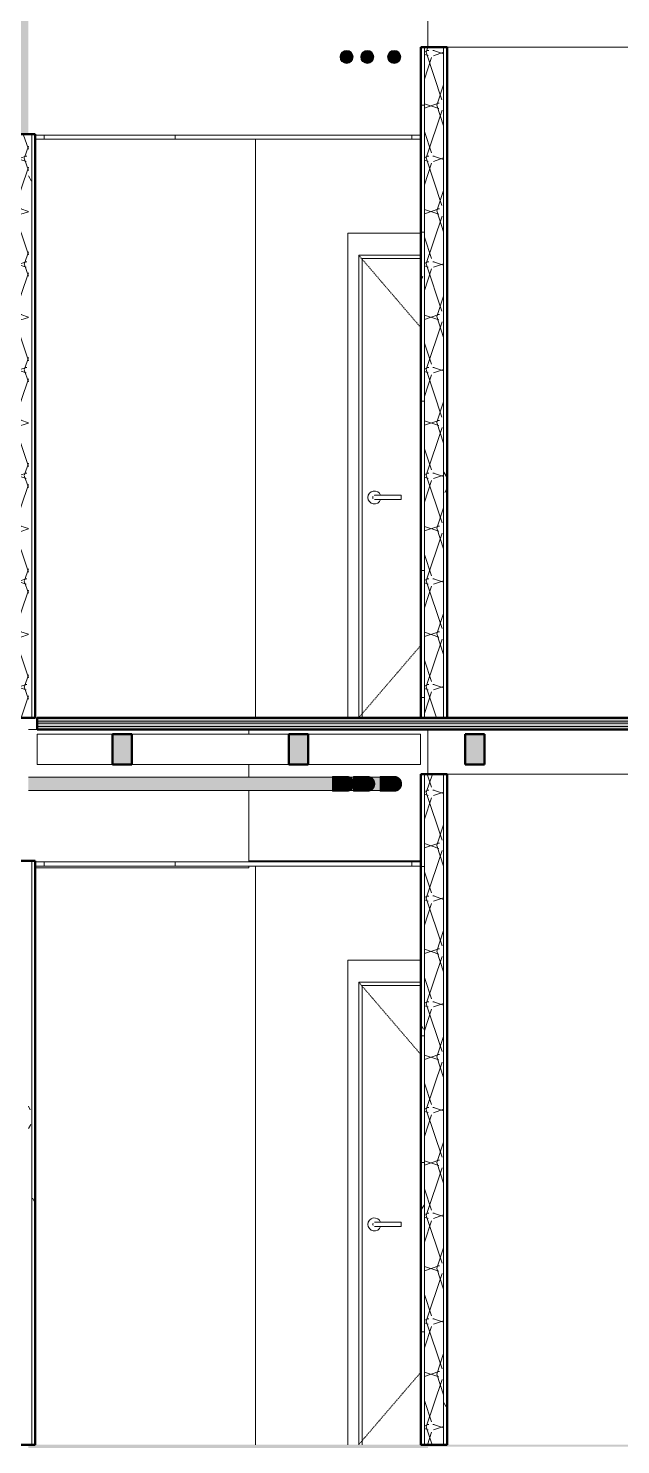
# Model space of a CAD drawing. Header units: inches. Extents: x 9661 to 16493, y -360 to 681.
# Drawn here: x 11646.7 to 11754.2, y 136 to 393.2 of the extents above; entities that cross this region are included whole.
import ezdxf

# ---------------------------------------------------------------- set-up
doc = ezdxf.new("R2010")
doc.units = ezdxf.units.IN
doc.header["$MEASUREMENT"] = 0
doc.linetypes.add('Dash 1_16_', pattern=[0.125, 0.0625, -0.0625])
doc.linetypes.add('Grid Line 1_2_', pattern=[0.875, 0.5, -0.125, 0.125, -0.125])
for name, color, linetype, lineweight in [('0-1', 7, 'Continuous', 5), ('0-2', 135, 'Continuous', 9), ('A-CLNG-1', 55, 'Continuous', 13), ('A-DOOR-1', 7, 'Dash 1_16_', 9), ('A-DOOR-2', 7, 'Continuous', 9), ('A-DOOR-FRAM-1', 7, 'Continuous', 9), ('A-FLOR-3', 55, 'Continuous', 13), ('A-FLOR-4', 8, 'Continuous', 5), ('A-FLOR-9', 192, 'Continuous', 50), ('A-FLOR-LEVL-1', 51, 'Grid Line 1_2_', 9), ('A-FLOR-MCUT', 51, 'Continuous', 13), ('A-FLOR-PATT-2', 8, 'Continuous', 9), ('A-ROOF-1', 55, 'Continuous', 13), ('A-ROOF-PATT-1', 132, 'Continuous', 9), ('A-WALL-1', 10, 'Continuous', 13), ('A-WALL-PATT-1', 7, 'Continuous', 9), ('A-WALL-PATT-2', 53, 'Continuous', 9), ('I-WALL-1', 55, 'Continuous', 13), ('I-WALL-2', 250, 'Continuous', 50), ('P-PIPE-1', 252, 'Continuous', 9), ('P-PIPE-2', 8, 'Continuous', 5), ('P-PIPE-3', 94, 'Continuous', 9), ('P-PIPE-4', 135, 'Continuous', 9), ('S-BEAM-1', 135, 'Continuous', 9), ('S-BEAM-2', 41, 'Continuous', 9), ('S-BEAM-3', 250, 'Continuous', 50)]:
    doc.layers.add(name, color=color, linetype=linetype, lineweight=lineweight)
pattern_1 = [(161.57, (10996.427, 72.48), (-3.8399538, -1.54e-05), [0, -27.322, 3.034, 0]), (18.43, (10995.467, 72.48), (-3.8399538, 1.54e-05), [0, -27.322, 3.034, 0]), (108.43, (10996.427, 72.48), (1.919622, -9.6005246), [9.106, -21.25]), (71.57, (10995.467, 72.48), (1.919622, 9.6005246), [9.106, -21.25])]
pattern_2 = [(0, (10995.947, 72), (30.72, 7.68), [1.267, -21.773, 1.267, -21.773, -122.88]), (0, (10995.947, 72), (30.72, 7.68), [-46.08, 1.267, -44.813, 1.267, -21.773, -53.76]), (0, (10995.947, 72), (30.72, 7.68), [-115.2, 1.267, -14.093, 1.267, -37.133]), (120, (11007.467, 75.84), (-22.011075, 22.7643), [1.267, -21.773, 1.267, -21.773, -122.88]), (120, (11007.467, 75.84), (-22.011075, 22.7643), [-46.08, 1.267, -44.813, 1.267, -21.773, -53.76]), (120, (11007.467, 75.84), (-22.011075, 22.7643), [-115.2, 1.267, -14.093, 1.267, -37.133]), (240, (11011.307, 91.2), (-8.708925, -30.4443), [1.267, -21.773, 1.267, -21.773, -122.88]), (240, (11011.307, 91.2), (-8.708925, -30.4443), [-46.08, 1.267, -44.813, 1.267, -21.773, -53.76]), (240, (11011.307, 91.2), (-8.708925, -30.4443), [-115.2, 1.267, -14.093, 1.267, -37.133])]
pattern_3 = [(0, (10995.947, 72), (0, 4.798), []), (315, (10995.947, 72), (4.798427, 0), [6.786, -6.786]), (45, (10995.947, 72), (4.798427, 0), [6.786, -6.786])]

# ---------------------------------------------------------------- blocks, each defined once
blk = doc.blocks.new('Dimension Lumber - LVL - 3_5X5_5-2130250-BUILDING SECTION - EAST_WEST - LOOKING NORTH')
at = {"layer": 'S-BEAM-2'}
blk.add_hatch(color=256, dxfattribs=at).paths.add_polyline_path([(10404.74, 259.5), (10404.74, 265), (10401.24, 265), (10401.24, 259.5)], flags=0)
at = {"layer": 'S-BEAM-3'}
for p, q in [((10404.74, 265), (10401.24, 265)), ((10401.24, 265), (10401.24, 259.5)), ((10404.74, 259.5), (10404.74, 265)), ((10401.24, 259.5), (10404.74, 259.5))]:
    blk.add_line(p, q, dxfattribs=at)
blk = doc.blocks.new('Dimension Lumber - LVL - 3_5X5_5-2130251-BUILDING SECTION - EAST_WEST - LOOKING NORTH')
at = {"layer": 'S-BEAM-2'}
blk.add_hatch(color=256, dxfattribs=at).paths.add_polyline_path([(10436.67, 259.5), (10436.74, 259.5), (10436.74, 265), (10433.24, 265), (10433.24, 259.5)], flags=0)
at = {"layer": 'S-BEAM-3'}
for p, q in [((10436.74, 265), (10433.24, 265)), ((10433.24, 265), (10433.24, 259.5)), ((10436.74, 259.5), (10436.74, 265)), ((10433.24, 259.5), (10436.74, 259.5))]:
    blk.add_line(p, q, dxfattribs=at)
blk = doc.blocks.new('Elbow - PVC - Sch 40 - Standard-V9-BUILDING SECTION - EAST_WEST - LOOKING NORTH')
at = {"layer": 'P-PIPE-1'}
for points in [[(11711.74, 256), (11711.74, 257.34), (11710.59, 257.34), (11710.59, 256), (11711.08, 256)], [(11711.77, 256), (11711.88, 256.49), (11711.97, 256.69), (11712.28, 257.04), (11712.5, 257.19), (11712.67, 257.3), (11712.69, 257.34), (11711.74, 257.3), (11711.77, 256.01)], [(11711.74, 254.66), (11711.74, 256), (11710.59, 256), (11710.59, 254.66)], [(11711.74, 254.66), (11712.53, 254.69), (11712.55, 254.71), (11712.69, 254.73), (11712.36, 254.9), (11712.07, 255.18), (11711.92, 255.41), (11711.82, 255.69), (11711.77, 255.99), (11711.74, 254.97), (11711.74, 254.7)]]:
    blk.add_hatch(color=256, dxfattribs=at).paths.add_polyline_path(points, flags=0)
h = blk.add_hatch(color=256, dxfattribs=at)
h.paths.add_polyline_path([(11713.12, 254.66), (11713.47, 254.7), (11713.89, 254.91), (11714.16, 255.16), (11714.31, 255.38), (11714.43, 255.78), (11714.46, 256.03), (11714.42, 256.35), (11714.27, 256.69), (11713.96, 257.04), (11713.71, 257.2), (11713.43, 257.3), (11713.01, 257.33), (11712.77, 257.3), (11712.35, 257.09), (11712.08, 256.84), (11711.92, 256.59), (11711.82, 256.31), (11711.78, 255.99), (11711.82, 255.65), (11711.97, 255.31), (11712.28, 254.96), (11712.53, 254.8), (11712.81, 254.7)], flags=0)
h.paths.add_polyline_path([(11713.12, 254.81), (11712.81, 254.85), (11712.42, 255.05), (11712.22, 255.24), (11712.09, 255.41), (11711.97, 255.69), (11711.93, 256), (11711.97, 256.31), (11712.09, 256.59), (11712.28, 256.84), (11712.64, 257.08), (11712.94, 257.16), (11713.29, 257.17), (11713.43, 257.15), (11713.82, 256.95), (11713.96, 256.84), (11714.15, 256.59), (11714.28, 256.18), (11714.31, 256), (11714.27, 255.69), (11714.07, 255.3), (11713.96, 255.16), (11713.71, 254.97), (11713.29, 254.83), (11713.16, 254.82)], flags=0)
at = {"layer": 'P-PIPE-4'}
for p, q in [((11711.74, 257.34), (11710.59, 257.34)), ((11710.59, 256), (11710.59, 257.34)), ((11710.59, 254.66), (11710.59, 256)), ((11710.59, 254.66), (11711.74, 254.66))]:
    blk.add_line(p, q, dxfattribs=at)
at = {"layer": 'P-PIPE-4', "flags": 128}
for points in [[(11711.74, 257.34), (11711.8, 257.34), (11711.85, 257.34), (11711.91, 257.34), (11711.96, 257.34), (11712.02, 257.34), (11712.07, 257.34), (11712.12, 257.34), (11712.18, 257.34), (11712.23, 257.34), (11712.28, 257.34), (11712.33, 257.34), (11712.38, 257.34), (11712.43, 257.34), (11712.48, 257.34), (11712.52, 257.34), (11712.57, 257.34), (11712.61, 257.34), (11712.65, 257.34), (11712.69, 257.34), (11712.73, 257.34), (11712.77, 257.34), (11712.8, 257.34), (11712.84, 257.34), (11712.87, 257.34), (11712.9, 257.34), (11712.93, 257.34), (11712.96, 257.34), (11712.98, 257.34), (11713.01, 257.34), (11713.03, 257.34), (11713.05, 257.34), (11713.06, 257.34), (11713.08, 257.34), (11713.09, 257.34), (11713.1, 257.34), (11713.11, 257.34), (11713.11, 257.34), (11713.12, 257.34), (11713.12, 257.34)], [(11713.12, 257.34), (11713.17, 257.34), (11713.23, 257.34), (11713.28, 257.33), (11713.33, 257.33), (11713.39, 257.32), (11713.44, 257.31), (11713.49, 257.29), (11713.54, 257.28), (11713.59, 257.26), (11713.64, 257.24), (11713.69, 257.22), (11713.74, 257.19), (11713.79, 257.17), (11713.83, 257.14), (11713.88, 257.11), (11713.92, 257.08), (11713.97, 257.05), (11714.01, 257.01), (11714.05, 256.97), (11714.08, 256.94), (11714.12, 256.9), (11714.16, 256.86), (11714.19, 256.81), (11714.22, 256.77), (11714.25, 256.73), (11714.28, 256.68), (11714.31, 256.63), (11714.33, 256.59), (11714.35, 256.54), (11714.37, 256.49), (11714.39, 256.44), (11714.41, 256.39), (11714.42, 256.33), (11714.43, 256.28), (11714.44, 256.23), (11714.45, 256.18), (11714.46, 256.12), (11714.46, 256.07), (11714.46, 256.01), (11714.46, 256)], [(11713.12, 254.66), (11713.12, 254.66), (11713.12, 254.66), (11713.11, 254.66), (11713.1, 254.66), (11713.09, 254.66), (11713.08, 254.66), (11713.07, 254.66), (11713.05, 254.66), (11713.03, 254.66), (11713.01, 254.66), (11712.99, 254.66), (11712.96, 254.66), (11712.94, 254.66), (11712.91, 254.66), (11712.88, 254.66), (11712.85, 254.66), (11712.81, 254.66), (11712.78, 254.66), (11712.74, 254.66), (11712.7, 254.66), (11712.66, 254.66), (11712.62, 254.66), (11712.58, 254.66), (11712.53, 254.66), (11712.49, 254.66), (11712.44, 254.66), (11712.39, 254.66), (11712.34, 254.66), (11712.29, 254.66), (11712.24, 254.66), (11712.19, 254.66), (11712.14, 254.66), (11712.09, 254.66), (11712.03, 254.66), (11711.98, 254.66), (11711.92, 254.66), (11711.87, 254.66), (11711.81, 254.66), (11711.76, 254.66), (11711.74, 254.66)], [(11714.46, 256), (11714.46, 255.95), (11714.46, 255.89), (11714.45, 255.84), (11714.45, 255.79), (11714.44, 255.73), (11714.43, 255.68), (11714.41, 255.63), (11714.4, 255.58), (11714.38, 255.53), (11714.36, 255.48), (11714.34, 255.43), (11714.31, 255.38), (11714.29, 255.33), (11714.26, 255.29), (11714.23, 255.24), (11714.2, 255.2), (11714.16, 255.15), (11714.13, 255.11), (11714.09, 255.07), (11714.06, 255.04), (11714.02, 255), (11713.98, 254.96), (11713.93, 254.93), (11713.89, 254.9), (11713.85, 254.87), (11713.8, 254.84), (11713.75, 254.81), (11713.71, 254.79), (11713.66, 254.77), (11713.61, 254.75), (11713.56, 254.73), (11713.51, 254.71), (11713.45, 254.7), (11713.4, 254.69), (11713.35, 254.68), (11713.3, 254.67), (11713.24, 254.66), (11713.19, 254.66), (11713.13, 254.66), (11713.12, 254.66)]]:
    blk.add_lwpolyline(points, dxfattribs=at)
at = {"layer": 'P-PIPE-4'}
for start, end in [(0, 180), (180, 0)]:
    blk.add_arc((11713.12, 256), 1.34, start, end, dxfattribs=at)
blk = doc.blocks.new('Elbow - PVC - Sch 40 - Standard-V10-BUILDING SECTION - EAST_WEST - LOOKING NORTH')
at = {"layer": 'P-PIPE-1'}
for points in [[(11705.83, 256), (11706.87, 256), (11706.87, 257.34), (11705.72, 257.34), (11705.72, 256.52), (11705.79, 256.31)], [(11706.89, 256), (11707.01, 256.49), (11707.1, 256.69), (11707.41, 257.04), (11707.63, 257.19), (11707.8, 257.3), (11707.82, 257.34), (11706.87, 257.3), (11706.89, 256.01)], [(11705.72, 254.66), (11706.87, 254.7), (11706.87, 256), (11705.83, 256), (11705.75, 255.55), (11705.72, 255.38), (11705.72, 254.7)], [(11706.87, 254.66), (11707.67, 254.68), (11707.67, 254.71), (11707.82, 254.73), (11707.49, 254.9), (11707.2, 255.18), (11707.05, 255.41), (11706.94, 255.69), (11706.89, 255.99), (11706.87, 254.97), (11706.87, 254.7)]]:
    blk.add_hatch(color=256, dxfattribs=at).paths.add_polyline_path(points, flags=0)
h = blk.add_hatch(color=256, dxfattribs=at)
h.paths.add_polyline_path([(11708.25, 254.66), (11708.6, 254.7), (11709.02, 254.91), (11709.28, 255.16), (11709.44, 255.41), (11709.55, 255.69), (11709.59, 256), (11709.55, 256.35), (11709.39, 256.69), (11709.09, 257.04), (11708.84, 257.2), (11708.56, 257.3), (11708.14, 257.33), (11707.9, 257.3), (11707.47, 257.09), (11707.21, 256.84), (11707.05, 256.59), (11706.94, 256.31), (11706.91, 255.99), (11706.95, 255.65), (11707.1, 255.31), (11707.41, 254.96), (11707.65, 254.8), (11707.9, 254.7)], flags=0)
h.paths.add_polyline_path([(11708.25, 254.81), (11707.94, 254.85), (11707.55, 255.05), (11707.35, 255.24), (11707.22, 255.41), (11707.1, 255.69), (11707.06, 256), (11707.1, 256.31), (11707.22, 256.59), (11707.41, 256.84), (11707.77, 257.08), (11708.07, 257.16), (11708.36, 257.17), (11708.56, 257.15), (11708.95, 256.95), (11709.09, 256.84), (11709.28, 256.59), (11709.41, 256.18), (11709.44, 256), (11709.39, 255.69), (11709.2, 255.3), (11709.09, 255.16), (11708.84, 254.97), (11708.43, 254.84), (11708.25, 254.81)], flags=0)
at = {"layer": 'P-PIPE-4'}
for p, q in [((11706.87, 257.34), (11705.72, 257.34)), ((11705.72, 256.53), (11705.72, 257.34)), ((11705.72, 254.66), (11705.72, 255.47)), ((11705.72, 254.66), (11706.87, 254.66))]:
    blk.add_line(p, q, dxfattribs=at)
at = {"layer": 'P-PIPE-4', "flags": 128}
for points in [[(11706.87, 257.34), (11706.93, 257.34), (11706.98, 257.34), (11707.04, 257.34), (11707.09, 257.34), (11707.15, 257.34), (11707.2, 257.34), (11707.25, 257.34), (11707.31, 257.34), (11707.36, 257.34), (11707.41, 257.34), (11707.46, 257.34), (11707.51, 257.34), (11707.56, 257.34), (11707.6, 257.34), (11707.65, 257.34), (11707.69, 257.34), (11707.74, 257.34), (11707.78, 257.34), (11707.82, 257.34), (11707.86, 257.34), (11707.9, 257.34), (11707.93, 257.34), (11707.97, 257.34), (11708, 257.34), (11708.03, 257.34), (11708.06, 257.34), (11708.09, 257.34), (11708.11, 257.34), (11708.13, 257.34), (11708.15, 257.34), (11708.17, 257.34), (11708.19, 257.34), (11708.2, 257.34), (11708.22, 257.34), (11708.23, 257.34), (11708.24, 257.34), (11708.24, 257.34), (11708.25, 257.34), (11708.25, 257.34)], [(11708.25, 257.34), (11708.3, 257.34), (11708.36, 257.34), (11708.41, 257.33), (11708.46, 257.33), (11708.51, 257.32), (11708.57, 257.31), (11708.62, 257.29), (11708.67, 257.28), (11708.72, 257.26), (11708.77, 257.24), (11708.82, 257.22), (11708.87, 257.19), (11708.92, 257.17), (11708.96, 257.14), (11709.01, 257.11), (11709.05, 257.08), (11709.09, 257.05), (11709.13, 257.01), (11709.17, 256.97), (11709.21, 256.94), (11709.25, 256.9), (11709.28, 256.86), (11709.32, 256.81), (11709.35, 256.77), (11709.38, 256.73), (11709.41, 256.68), (11709.43, 256.63), (11709.46, 256.59), (11709.48, 256.54), (11709.5, 256.49), (11709.52, 256.44), (11709.54, 256.39), (11709.55, 256.33), (11709.56, 256.28), (11709.57, 256.23), (11709.58, 256.18), (11709.59, 256.12), (11709.59, 256.07), (11709.59, 256.01), (11709.59, 256)], [(11708.25, 254.66), (11708.25, 254.66), (11708.24, 254.66), (11708.24, 254.66), (11708.23, 254.66), (11708.22, 254.66), (11708.21, 254.66), (11708.19, 254.66), (11708.18, 254.66), (11708.16, 254.66), (11708.14, 254.66), (11708.12, 254.66), (11708.09, 254.66), (11708.07, 254.66), (11708.04, 254.66), (11708.01, 254.66), (11707.98, 254.66), (11707.94, 254.66), (11707.91, 254.66), (11707.87, 254.66), (11707.83, 254.66), (11707.79, 254.66), (11707.75, 254.66), (11707.71, 254.66), (11707.66, 254.66), (11707.62, 254.66), (11707.57, 254.66), (11707.52, 254.66), (11707.47, 254.66), (11707.42, 254.66), (11707.37, 254.66), (11707.32, 254.66), (11707.27, 254.66), (11707.21, 254.66), (11707.16, 254.66), (11707.11, 254.66), (11707.05, 254.66), (11707, 254.66), (11706.94, 254.66), (11706.89, 254.66), (11706.87, 254.66)], [(11709.59, 256), (11709.59, 255.95), (11709.59, 255.89), (11709.58, 255.84), (11709.57, 255.79), (11709.57, 255.73), (11709.55, 255.68), (11709.54, 255.63), (11709.52, 255.58), (11709.51, 255.53), (11709.49, 255.48), (11709.46, 255.43), (11709.44, 255.38), (11709.41, 255.33), (11709.39, 255.29), (11709.36, 255.24), (11709.33, 255.2), (11709.29, 255.15), (11709.26, 255.11), (11709.22, 255.07), (11709.18, 255.04), (11709.15, 255), (11709.1, 254.96), (11709.06, 254.93), (11709.02, 254.9), (11708.97, 254.87), (11708.93, 254.84), (11708.88, 254.81), (11708.83, 254.79), (11708.78, 254.77), (11708.73, 254.75), (11708.68, 254.73), (11708.63, 254.71), (11708.58, 254.7), (11708.53, 254.69), (11708.48, 254.68), (11708.42, 254.67), (11708.37, 254.66), (11708.32, 254.66), (11708.26, 254.66), (11708.25, 254.66)]]:
    blk.add_lwpolyline(points, dxfattribs=at)
at = {"layer": 'P-PIPE-4'}
for start, end in [(0, 180), (180, 0)]:
    blk.add_arc((11708.25, 256), 1.34, start, end, dxfattribs=at)
blk = doc.blocks.new('HOLLOW METAL - UNIT DOOR-2125826-BUILDING SECTION - EAST_WEST - LOOKING NORTH')
at = {"layer": 'A-DOOR-1'}
for p, q in [((11706.69, 352), (11717.99, 338.82)), ((11717.99, 281.18), (11706.69, 268))]:
    blk.add_line(p, q, dxfattribs=at)
at = {"layer": 'A-DOOR-2'}
for p, q in [((11714.37, 308.39), (11710.23, 308.39)), ((11710.23, 307.61), (11714.37, 307.61)), ((11714.37, 308.39), (11714.37, 308)), ((11714.37, 308), (11714.37, 307.61))]:
    blk.add_line(p, q, dxfattribs=at)
at = {"layer": 'A-DOOR-2', "flags": 128}
for points in [[(11710.23, 308.39), (11710.21, 308.39), (11710.19, 308.39), (11710.16, 308.39), (11710.14, 308.39), (11710.12, 308.39), (11710.09, 308.39), (11710.07, 308.39), (11710.05, 308.39), (11710.03, 308.39), (11710, 308.39), (11709.98, 308.39), (11709.96, 308.39), (11709.94, 308.39), (11709.92, 308.39), (11709.9, 308.39), (11709.88, 308.39), (11709.86, 308.39), (11709.84, 308.39), (11709.83, 308.39), (11709.81, 308.39), (11709.79, 308.39), (11709.78, 308.39), (11709.76, 308.39), (11709.75, 308.39), (11709.74, 308.39), (11709.72, 308.39), (11709.71, 308.39), (11709.7, 308.39), (11709.69, 308.39), (11709.68, 308.39), (11709.67, 308.39), (11709.67, 308.39), (11709.66, 308.39), (11709.66, 308.39), (11709.65, 308.39), (11709.65, 308.39), (11709.64, 308.39), (11709.64, 308.39), (11709.64, 308.39)], [(11709.64, 307.61), (11709.64, 307.61), (11709.64, 307.61), (11709.65, 307.61), (11709.65, 307.61), (11709.65, 307.61), (11709.66, 307.61), (11709.67, 307.61), (11709.67, 307.61), (11709.68, 307.61), (11709.69, 307.61), (11709.7, 307.61), (11709.71, 307.61), (11709.72, 307.61), (11709.73, 307.61), (11709.75, 307.61), (11709.76, 307.61), (11709.77, 307.61), (11709.79, 307.61), (11709.81, 307.61), (11709.82, 307.61), (11709.84, 307.61), (11709.86, 307.61), (11709.88, 307.61), (11709.89, 307.61), (11709.91, 307.61), (11709.93, 307.61), (11709.95, 307.61), (11709.98, 307.61), (11710, 307.61), (11710.02, 307.61), (11710.04, 307.61), (11710.06, 307.61), (11710.09, 307.61), (11710.11, 307.61), (11710.13, 307.61), (11710.16, 307.61), (11710.18, 307.61), (11710.2, 307.61), (11710.23, 307.61), (11710.23, 307.61)]]:
    blk.add_lwpolyline(points, dxfattribs=at)
at = {"layer": 'A-DOOR-2'}
for centre, radius, start, end in [((11709.54, 308), 1.18, 19.6343, 180), ((11709.54, 308), 1.18, 180, 340.4367), ((11709.64, 308), 0.394, 150, 180), ((11709.64, 308), 0.394, 180, 210), ((11709.64, 308), 0.394, 90, 105), ((11709.64, 308), 0.394, 255, 270)]:
    blk.add_arc(centre, radius, start, end, dxfattribs=at)
at = {"layer": 'A-DOOR-FRAM-1'}
for p, q in [((11717.99, 356), (11704.69, 356)), ((11704.69, 356), (11704.69, 268)), ((11706.69, 352), (11717.99, 352)), ((11706.69, 268), (11706.69, 352)), ((11707.31, 351.38), (11717.99, 351.38)), ((11707.31, 268), (11707.31, 351.38))]:
    blk.add_line(p, q, dxfattribs=at)
blk = doc.blocks.new('Dimension Lumber - LVL - 3_5X5_5-2121679-BUILDING SECTION - EAST_WEST - LOOKING NORTH')
at = {"layer": 'S-BEAM-2'}
blk.add_hatch(color=256, dxfattribs=at).paths.add_polyline_path([(10276.74, 259.5), (10276.74, 265), (10273.24, 265), (10273.24, 259.5)], flags=0)
at = {"layer": 'S-BEAM-3'}
for p, q in [((10276.74, 265), (10273.24, 265)), ((10273.24, 265), (10273.24, 259.5)), ((10276.74, 259.5), (10276.74, 265)), ((10273.24, 259.5), (10276.74, 259.5))]:
    blk.add_line(p, q, dxfattribs=at)
blk = doc.blocks.new('Dimension Lumber - LVL - 3_5X5_5-V15-BUILDING SECTION - EAST_WEST - LOOKING NORTH')
at = {"layer": 'S-BEAM-1'}
for p, q in [((11648.36, 259.5), (11648.36, 265)), ((11648.36, 265), (11662.04, 265)), ((11665.54, 265), (11694.04, 265)), ((11697.54, 265), (11717.89, 265)), ((11717.89, 265), (11717.89, 259.5)), ((11662.04, 259.5), (11648.36, 259.5)), ((11694.04, 259.5), (11665.54, 259.5)), ((11717.89, 259.5), (11697.54, 259.5))]:
    blk.add_line(p, q, dxfattribs=at)
blk = doc.blocks.new('CTR - 1st Phase - Common Walls_rvt-1-BUILDING SECTION - EAST_WEST - LOOKING NORTH')
at = {"layer": 'A-WALL-PATT-1'}
h = blk.add_hatch(dxfattribs=at)
h.set_pattern_fill('FP_1', color=256, style=0, pattern_type=2)
h.set_pattern_definition(pattern_2)
h.paths.add_polyline_path([(11717.99, 268), (11718.61, 268), (11718.61, 389.75), (11717.99, 389.75), (11717.99, 274.82)], flags=0)
h = blk.add_hatch(dxfattribs=at)
h.set_pattern_fill('FP_1', color=256, style=0, pattern_type=2)
h.set_pattern_definition(pattern_2)
h.paths.add_polyline_path([(11722.11, 268), (11722.74, 268), (11722.74, 389.75), (11722.11, 389.75), (11722.11, 274.82)], flags=0)
h = blk.add_hatch(dxfattribs=at)
h.set_pattern_fill('FP_1', color=256, style=0, pattern_type=2)
h.set_pattern_definition(pattern_2)
h.paths.add_polyline_path([(11647.36, 268), (11647.36, 374), (11646.74, 374), (11646.74, 268)], flags=0)
h = blk.add_hatch(dxfattribs=at)
h.set_pattern_fill('FP_1', color=256, style=0, pattern_type=2)
h.set_pattern_definition(pattern_2)
h.paths.add_polyline_path([(11647.99, 268), (11647.99, 374), (11647.36, 374), (11647.36, 268)], flags=0)
h = blk.add_hatch(dxfattribs=at)
h.set_pattern_fill('FP_1', color=256, style=0, pattern_type=2)
h.set_pattern_definition(pattern_2)
h.paths.add_polyline_path([(11717.99, 136), (11718.61, 136), (11718.61, 257.75), (11717.99, 257.75), (11717.99, 137.3)], flags=0)
h = blk.add_hatch(dxfattribs=at)
h.set_pattern_fill('FP_1', color=256, style=0, pattern_type=2)
h.set_pattern_definition(pattern_2)
h.paths.add_polyline_path([(11722.74, 136), (11722.74, 257.75), (11722.11, 257.75), (11722.11, 136)], flags=0)
h = blk.add_hatch(dxfattribs=at)
h.set_pattern_fill('FP_1', color=256, style=0, pattern_type=2)
h.set_pattern_definition(pattern_2)
h.paths.add_polyline_path([(11647.36, 136), (11647.36, 242), (11646.74, 242), (11646.74, 136)], flags=0)
h = blk.add_hatch(dxfattribs=at)
h.set_pattern_fill('FP_1', color=256, style=0, pattern_type=2)
h.set_pattern_definition(pattern_2)
h.paths.add_polyline_path([(11647.99, 136), (11647.99, 242), (11647.36, 242), (11647.36, 136)], flags=0)
at = {"layer": 'A-WALL-PATT-2'}
h = blk.add_hatch(dxfattribs=at)
h.set_pattern_fill('FP_4', color=256, style=0, pattern_type=2)
h.set_pattern_definition(pattern_1)
h.paths.add_polyline_path([(11719.24, 268), (11722.11, 268), (11722.11, 389.75), (11718.61, 389.75), (11718.61, 268)], flags=0)
h = blk.add_hatch(dxfattribs=at)
h.set_pattern_fill('FP_4', color=256, style=0, pattern_type=2)
h.set_pattern_definition(pattern_1)
h.paths.add_polyline_path([(11646.74, 268), (11646.74, 374), (11641.24, 374), (11641.24, 268)], flags=0)
h = blk.add_hatch(dxfattribs=at)
h.set_pattern_fill('FP_4', color=256, style=0, pattern_type=2)
h.set_pattern_definition(pattern_1)
h.paths.add_polyline_path([(11722.11, 136), (11722.11, 257.75), (11718.61, 257.75), (11718.61, 136)], flags=0)
at = {"layer": 'P-PIPE-1'}
for points in [[(11704.49, 386.81), (11704.8, 386.85), (11705.08, 386.97), (11705.33, 387.16), (11705.52, 387.41), (11705.64, 387.69), (11705.68, 388), (11705.64, 388.31), (11705.52, 388.59), (11705.33, 388.84), (11705.08, 389.03), (11704.8, 389.15), (11704.49, 389.19), (11704.18, 389.15), (11703.9, 389.03), (11703.65, 388.84), (11703.46, 388.59), (11703.34, 388.31), (11703.3, 388), (11703.34, 387.69), (11703.46, 387.41), (11703.65, 387.16), (11703.9, 386.97), (11704.18, 386.85)], [(11708.25, 386.81), (11708.56, 386.85), (11708.84, 386.97), (11709.09, 387.16), (11709.28, 387.41), (11709.39, 387.69), (11709.44, 388), (11709.39, 388.31), (11709.28, 388.59), (11709.09, 388.84), (11708.84, 389.03), (11708.56, 389.15), (11708.25, 389.19), (11707.94, 389.15), (11707.65, 389.03), (11707.41, 388.84), (11707.22, 388.59), (11707.1, 388.31), (11707.06, 388), (11707.1, 387.69), (11707.22, 387.41), (11707.41, 387.16), (11707.65, 386.97), (11707.94, 386.85)], [(11713.12, 386.81), (11713.43, 386.85), (11713.71, 386.97), (11713.96, 387.16), (11714.15, 387.41), (11714.27, 387.69), (11714.31, 388), (11714.27, 388.31), (11714.15, 388.59), (11713.96, 388.84), (11713.71, 389.03), (11713.43, 389.15), (11713.12, 389.19), (11712.81, 389.15), (11712.53, 389.03), (11712.28, 388.84), (11712.09, 388.59), (11711.97, 388.31), (11711.93, 388), (11711.97, 387.69), (11712.09, 387.41), (11712.28, 387.16), (11712.53, 386.97), (11712.81, 386.85)], [(11704.49, 254.81), (11704.8, 254.85), (11705.16, 255.03), (11705.41, 255.27), (11705.52, 255.41), (11705.65, 255.82), (11705.68, 256), (11705.61, 256.36), (11705.44, 256.7), (11705.33, 256.84), (11705.08, 257.03), (11704.67, 257.16), (11704.49, 257.19), (11704.09, 257.11), (11703.82, 256.97), (11703.65, 256.84), (11703.43, 256.51), (11703.34, 256.31), (11703.32, 255.87), (11703.34, 255.69), (11703.46, 255.41), (11703.65, 255.16), (11703.9, 254.97), (11704.18, 254.85), (11704.49, 254.81)], [(11708.25, 254.81), (11708.56, 254.85), (11708.92, 255.03), (11709.17, 255.27), (11709.28, 255.41), (11709.41, 255.82), (11709.44, 256), (11709.37, 256.36), (11709.2, 256.7), (11709.09, 256.84), (11708.84, 257.03), (11708.43, 257.16), (11708.25, 257.19), (11707.85, 257.11), (11707.58, 256.97), (11707.41, 256.84), (11707.22, 256.59), (11707.1, 256.31), (11707.08, 255.87), (11707.1, 255.69), (11707.22, 255.41), (11707.41, 255.16), (11707.65, 254.97), (11708.07, 254.84), (11708.25, 254.81)], [(11713.12, 254.81), (11713.43, 254.85), (11713.79, 255.03), (11714.04, 255.27), (11714.15, 255.41), (11714.28, 255.82), (11714.31, 256), (11714.27, 256.31), (11714.07, 256.7), (11713.96, 256.84), (11713.71, 257.03), (11713.29, 257.17), (11713.12, 257.19), (11712.72, 257.11), (11712.45, 256.97), (11712.28, 256.84), (11712.09, 256.59), (11711.97, 256.31), (11711.95, 255.87), (11711.97, 255.69), (11712.09, 255.41), (11712.28, 255.16), (11712.53, 254.97), (11712.81, 254.85)]]:
    blk.add_hatch(color=256, dxfattribs=at).paths.add_polyline_path(points, flags=0)
at = {"layer": 'P-PIPE-2'}
h = blk.add_hatch(color=256, dxfattribs=at)
h.paths.add_polyline_path([(10403.41, 256), (10403.44, 256), (10403.41, 256)], flags=0)
h.paths.add_polyline_path([(11709.59, 256), (11710.59, 256), (11710.59, 257.19), (11708.94, 257.15), (11709.28, 256.84), (11709.44, 256.59), (11709.55, 256.31)], flags=0)
h.paths.add_polyline_path([(11706.87, 256), (11706.89, 256.01), (11706.87, 256.14)], flags=0)
h.paths.add_polyline_path([(10396.22, 256), (10396.47, 256), (10396.52, 256.35), (10396.67, 256.69), (10396.98, 257.04), (10397.15, 257.19), (10396.22, 257.15), (10396.22, 256.15)], flags=0)
h.paths.add_polyline_path([(11706.89, 256), (11706.91, 256.01), (11706.9, 256.01)], flags=0)
h.paths.add_polyline_path([(10400.35, 256), (10400.72, 256), (10400.76, 256.35), (10400.91, 256.69), (10401.22, 257.04), (10401.39, 257.19), (10400.35, 257.15), (10400.35, 256)], flags=0)
h.paths.add_polyline_path([(11705.72, 256.52), (11705.72, 257.19), (11705.18, 257.15), (11705.53, 256.84), (11705.69, 256.59)], flags=0)
h.paths.add_polyline_path([(11707.22, 256.89), (11707.47, 257.13), (11707.22, 256.89)], flags=0)
h.paths.add_polyline_path([(11703.46, 256.89), (11703.71, 257.13), (11703.46, 256.89)], flags=0)
h = blk.add_hatch(color=256, dxfattribs=at)
h.paths.add_polyline_path([(10396.22, 254.81), (10397.12, 254.85), (10396.78, 255.16), (10396.62, 255.41), (10396.51, 255.69), (10396.47, 256), (10396.22, 256), (10396.22, 254.84)], flags=0)
h.paths.add_polyline_path([(10401.45, 254.81), (10401.37, 254.85), (10401.03, 255.16), (10400.86, 255.41), (10400.76, 255.69), (10400.72, 256), (10400.35, 256), (10400.35, 254.81), (10401.42, 254.81)], flags=0)
h.paths.add_polyline_path([(11705.72, 254.81), (11705.69, 255.41), (11705.64, 255.31), (11705.33, 254.96), (11705.16, 254.81), (11705.44, 254.81)], flags=0)
h.paths.add_polyline_path([(11710.59, 254.81), (11710.59, 256), (11709.59, 256), (11709.5, 255.55), (11709.39, 255.31), (11709.09, 254.96), (11708.92, 254.81), (11710.46, 254.81)], flags=0)
h.paths.add_polyline_path([(10403.44, 255.65), (10403.4, 256), (10403.42, 255.87), (10403.43, 255.69)], flags=0)
h = blk.add_hatch(color=256, dxfattribs=at)
h.paths.add_polyline_path([(10451.45, 256), (10452.04, 256.01), (10452.04, 257.19), (10404.59, 257.15), (10404.59, 256), (10446.52, 256)], flags=0)
h.paths.add_polyline_path([(11701.96, 256), (11701.96, 257.19), (11646.74, 257.15), (11646.74, 256), (11698.5, 256)], flags=0)
h = blk.add_hatch(color=256, dxfattribs=at)
h.paths.add_polyline_path([(10404.59, 254.81), (10452.04, 254.85), (10452.04, 256), (10404.59, 256), (10404.59, 254.84)], flags=0)
h.paths.add_polyline_path([(11646.74, 254.81), (11701.96, 254.85), (11701.96, 256), (11646.74, 256), (11646.74, 254.81)], flags=0)
at = {"layer": 'A-CLNG-1'}
for p, q in [((11647.99, 373.82), (11649.61, 373.82)), ((11649.61, 373.07), (11647.99, 373.07)), ((11649.61, 373.82), (11673.39, 373.82)), ((11649.61, 373.82), (11649.61, 373.07)), ((11673.39, 373.07), (11649.61, 373.07)), ((11673.39, 373.82), (11716.36, 373.82)), ((11673.39, 373.07), (11673.39, 373.82)), ((11716.36, 373.07), (11673.39, 373.07)), ((11716.36, 373.82), (11717.99, 373.82)), ((11716.36, 373.07), (11716.36, 373.82)), ((11717.99, 373.07), (11716.36, 373.07)), ((11647.99, 241.82), (11649.61, 241.82)), ((11649.61, 241.82), (11673.39, 241.82)), ((11649.61, 241.82), (11649.61, 241.07)), ((11673.39, 241.82), (11716.36, 241.82)), ((11673.39, 241.07), (11673.39, 241.82)), ((11716.36, 241.82), (11717.99, 241.82)), ((11716.36, 241.07), (11716.36, 241.82)), ((11649.61, 241.07), (11647.99, 241.07)), ((11673.39, 241.07), (11649.61, 241.07)), ((11716.36, 241.07), (11673.39, 241.07)), ((11717.99, 241.07), (11716.36, 241.07))]:
    blk.add_line(p, q, dxfattribs=at)
at = {"layer": 'A-WALL-1'}
for p, q in [((11718.61, 268), (11718.61, 389.75)), ((11722.11, 268), (11722.11, 389.75)), ((11647.36, 374), (11647.36, 268)), ((11718.61, 136), (11718.61, 257.75)), ((11722.11, 136), (11722.11, 257.75)), ((11647.36, 242), (11647.36, 136))]:
    blk.add_line(p, q, dxfattribs=at)
at = {"layer": 'I-WALL-1'}
for p, q in [((11837.19, 389.75), (11722.74, 389.75)), ((11687.99, 268), (11687.99, 373.07)), ((11704.69, 268), (11704.69, 356)), ((11704.69, 356), (11717.99, 356)), ((11837.19, 257.75), (11722.74, 257.75)), ((11686.74, 242), (11687.99, 242)), ((11687.99, 241.87), (11686.74, 241.87)), ((11717.99, 242), (11687.99, 242)), ((11687.99, 242), (11687.99, 241.87)), ((11687.99, 241.82), (11687.99, 241.87)), ((11687.99, 136), (11687.99, 241.07)), ((11704.69, 136), (11704.69, 224)), ((11704.69, 224), (11717.99, 224))]:
    blk.add_line(p, q, dxfattribs=at)
at = {"layer": 'I-WALL-2'}
for p, q in [((11722.74, 389.75), (11717.99, 389.75)), ((11717.99, 389.75), (11717.99, 268)), ((11722.74, 268), (11722.74, 389.75)), ((11647.99, 374), (11639.99, 374)), ((11647.99, 268), (11647.99, 374)), ((11639.99, 268), (11647.99, 268)), ((11717.99, 268), (11722.74, 268)), ((11722.74, 257.75), (11717.99, 257.75)), ((11717.99, 257.75), (11717.99, 136)), ((11722.74, 136), (11722.74, 257.75)), ((11647.99, 242), (11639.99, 242)), ((11647.99, 136), (11647.99, 242)), ((11639.99, 136), (11647.99, 136)), ((11717.99, 136), (11722.74, 136))]:
    blk.add_line(p, q, dxfattribs=at)
at = {"layer": 'P-PIPE-3'}
for centre, start, end in [((11704.49, 388), 0, 180), ((11708.25, 388), 0, 180), ((11713.12, 388), 0, 180), ((11704.49, 388), 180, 0), ((11708.25, 388), 180, 0), ((11713.12, 388), 180, 0), ((11704.49, 256), 0, 180), ((11704.49, 256), 180, 0), ((11708.25, 256), 0, 180), ((11708.25, 256), 180, 0), ((11713.12, 256), 0, 180), ((11713.12, 256), 180, 0)]:
    blk.add_arc(centre, 1.19, start, end, dxfattribs=at)
at = {"layer": 'P-PIPE-4'}
for p, q in [((11701.96, 257.19), (11646.74, 257.19)), ((11646.74, 254.81), (11701.96, 254.81)), ((11705.72, 257.19), (11705.11, 257.19)), ((11705.11, 254.81), (11705.72, 254.81)), ((11710.59, 257.19), (11708.86, 257.19)), ((11708.86, 254.81), (11710.59, 254.81))]:
    blk.add_line(p, q, dxfattribs=at)
at = {"layer": '0-2'}
for name, p in [('HOLLOW METAL - UNIT DOOR-2125826-BUILDING SECTION - EAST_WEST - LOOKING NORTH', (0, 0)), ('Dimension Lumber - LVL - 3_5X5_5-V15-BUILDING SECTION - EAST_WEST - LOOKING NORTH', (0, 0)), ('Dimension Lumber - LVL - 3_5X5_5-2130251-BUILDING SECTION - EAST_WEST - LOOKING NORTH', (1228.8, 0)), ('Dimension Lumber - LVL - 3_5X5_5-2130250-BUILDING SECTION - EAST_WEST - LOOKING NORTH', (1292.8, 0)), ('Dimension Lumber - LVL - 3_5X5_5-2121679-BUILDING SECTION - EAST_WEST - LOOKING NORTH', (1452.8, 0)), ('Elbow - PVC - Sch 40 - Standard-V9-BUILDING SECTION - EAST_WEST - LOOKING NORTH', (-8.63, 0)), ('Elbow - PVC - Sch 40 - Standard-V10-BUILDING SECTION - EAST_WEST - LOOKING NORTH', (0, 0)), ('Elbow - PVC - Sch 40 - Standard-V9-BUILDING SECTION - EAST_WEST - LOOKING NORTH', (0, 0)), ('HOLLOW METAL - UNIT DOOR-2125826-BUILDING SECTION - EAST_WEST - LOOKING NORTH', (0, -132))]:
    blk.add_blockref(name, p, dxfattribs=at)

msp = doc.modelspace()

# ---------------------------------------------------------------- hatches: boundary and pattern name
at = {"layer": 'A-FLOR-4'}
h = msp.add_hatch(color=256, dxfattribs=at)
h.paths.add_polyline_path([(11704.6894, 267.0312), (11837.1894, 267.0605), (11837.1894, 267.4062), (11648.3644, 267.4062), (11648.3644, 267.0312), (11688.6401, 267.0312)], flags=0)
h.paths.add_polyline_path([(10410.7162, 267.0312), (10450.4144, 267.0312), (10450.4144, 267.4062), (10261.5894, 267.3772), (10261.5894, 267.0312), (10407.092, 267.0312)], flags=0)
h.paths.add_polyline_path([(11853.1894, 267.25), (11853.1894, 267.4062), (11845.1894, 267.4062), (11845.1894, 267.25)], flags=0)
h.paths.add_polyline_path([(10245.7394, 267.25), (10253.5894, 267.25), (10253.5894, 267.4062), (10245.7394, 267.4062)], flags=0)
at = {"layer": 'A-FLOR-PATT-2'}
h = msp.add_hatch(dxfattribs=at)
h.set_pattern_fill('FP_3', color=256, style=0, pattern_type=2)
h.set_pattern_definition(pattern_3)
h.paths.add_polyline_path([(11759.0019, 267.4062), (11837.1894, 267.4062), (11837.1894, 268), (11648.3644, 268), (11648.3644, 267.4062), (11757.0019, 267.4062)], flags=0)
h.paths.add_polyline_path([(11845.1894, 267.4062), (11853.1894, 267.4062), (11853.1894, 268), (11845.1894, 267.9768)], flags=0)
h.paths.add_polyline_path([(10446.5242, 267.4062), (10450.4144, 267.4062), (10450.4144, 268), (10261.5894, 268), (10261.5894, 267.4062), (10426.8081, 267.4062)], flags=0)
h.paths.add_polyline_path([(10253.5894, 267.4062), (10253.5894, 268), (10245.7394, 268), (10245.7394, 267.4062)], flags=0)
h = msp.add_hatch(dxfattribs=at)
h.set_pattern_fill('FP_3', color=256, style=0, pattern_type=2)
h.set_pattern_definition(pattern_3)
h.paths.add_polyline_path([(11833.0019, 266.4375), (11837.1894, 266.4375), (11837.1894, 267.0312), (11648.3644, 267.0312), (11648.3644, 266.4375), (11831.0019, 266.4375)], flags=0)
h.paths.add_polyline_path([(10339.7769, 266.4375), (10450.4144, 266.4375), (10450.4144, 267.0312), (10261.5894, 267.0312), (10261.5894, 266.4375), (10308.5114, 266.4375)], flags=0)
h = msp.add_hatch(dxfattribs=at)
h.set_pattern_fill('FP_3', color=256, style=0, pattern_type=2)
h.set_pattern_definition(pattern_3)
h.paths.add_polyline_path([(11719.2394, 265.8437), (11837.1894, 265.8437), (11837.1894, 266.4375), (11648.3644, 266.4375), (11648.3644, 265.8437), (11718.6144, 265.8437)], flags=0)
h.paths.add_polyline_path([(10339.7769, 265.8437), (10450.4144, 265.875), (10450.4144, 266.4375), (10261.5894, 266.4375), (10261.5894, 265.8437), (10308.5114, 265.8437)], flags=0)
h = msp.add_hatch(dxfattribs=at)
h.set_pattern_fill('FP_3', color=256, style=0, pattern_type=2)
h.set_pattern_definition(pattern_3)
h.paths.add_polyline_path([(11679.9894, 135.4062), (11719.2394, 135.4062), (11719.2394, 135.625), (11837.1894, 135.625), (11837.1894, 136), (11646.7394, 136), (11646.7394, 135.4062), (11679.9445, 135.4062)], flags=0)
h.paths.add_polyline_path([(10380.7894, 135.4062), (10452.0394, 135.4062), (10452.0394, 136), (10379.5394, 136), (10379.5394, 135.4062), (10380.1644, 135.4062)], flags=0)
at = {"layer": 'A-ROOF-PATT-1'}
h = msp.add_hatch(dxfattribs=at)
h.set_pattern_fill('FP_4', color=256, style=0, pattern_type=2)
h.set_pattern_definition(pattern_1)
h.paths.add_polyline_path([(12075.9218, 374), (12115.8394, 374), (12115.8394, 397.9989), (11895.9764, 402.5228), (11837.1894, 402.5228), (11837.1894, 376), (11841.3115, 376), (11837.1894, 374), (12043.5304, 374)], flags=0)
h.paths.add_polyline_path([(11621.9894, 374), (11646.7394, 374), (11646.7394, 407.651), (11250.1394, 415.8114), (11250.1394, 374), (11570.3434, 374)], flags=0)

# ---------------------------------------------------------------- linework, layer by layer
at = {"layer": 'A-FLOR-3'}
for p, q in [((11647.9894, 268), (11648.3644, 268)), ((11648.3644, 265.8437), (11646.7394, 265.8437)), ((11686.7394, 265.8437), (11686.7394, 265)), ((11719.2394, 265.8437), (11719.2394, 257.75)), ((11686.7394, 259.5), (11686.7394, 257.1875)), ((11686.7394, 254.813), (11686.7394, 241.825)), ((11686.7394, 240.75), (11647.9894, 240.75)), ((11686.7394, 241.075), (11686.7394, 240.75))]:
    msp.add_line(p, q, dxfattribs=at)
at = {"layer": 'A-FLOR-9'}
for p, q in [((11853.1894, 268), (11648.3644, 268)), ((11648.3644, 268), (11648.3644, 265.8437)), ((11648.3644, 265.8437), (11853.1894, 265.8437))]:
    msp.add_line(p, q, dxfattribs=at)
at = {"layer": 'A-FLOR-LEVL-1'}
msp.add_line((9660.5284, 268), (12376.0591, 268), dxfattribs=at)
at = {"layer": 'A-FLOR-MCUT'}
for p, q in [((11853.1894, 267.4062), (11648.3644, 267.4062)), ((11853.1894, 267.0312), (11648.3644, 267.0312)), ((11853.1894, 266.4375), (11648.3644, 266.4375))]:
    msp.add_line(p, q, dxfattribs=at)
at = {"layer": 'A-ROOF-1'}
msp.add_line((11719.2394, 406.1904), (11719.2394, 389.75), dxfattribs=at)

# ---------------------------------------------------------------- block references
at = {"layer": '0-1'}
msp.add_blockref('CTR - 1st Phase - Common Walls_rvt-1-BUILDING SECTION - EAST_WEST - LOOKING NORTH', (0, 0), dxfattribs=at)

doc.saveas('drawing.dxf')
